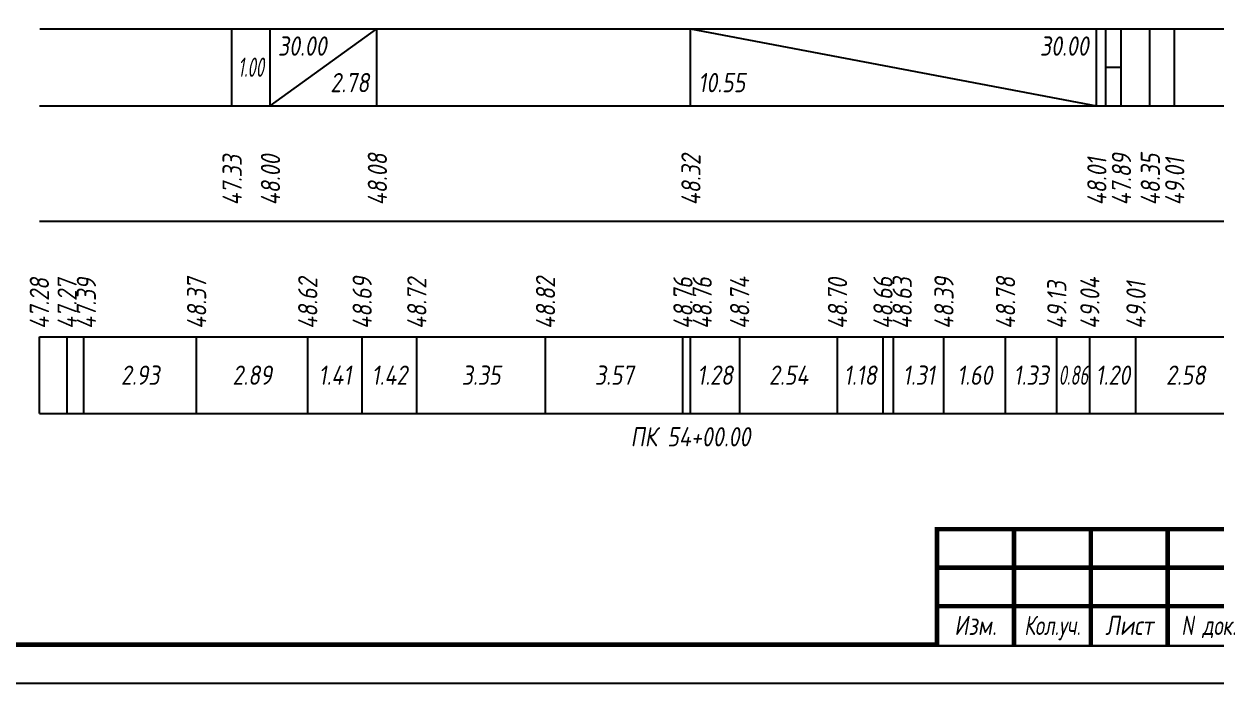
# Model space of a CAD drawing. Extents: x -717 to 1451, y -133302 to 233.
# Drawn here: x 81.3 to 236.2, y -85103.4 to -85017.8 of the extents above; entities that cross this region are included whole.
import ezdxf
from ezdxf.enums import TextEntityAlignment as Align

# ---------------------------------------------------------------- set-up
doc = ezdxf.new("R2010")
doc.units = 0
for name, color, linetype in [('Зарамочное оформление', 7, 'Continuous'), ('Код_510', 7, 'Continuous'), ('Код_516', 1, 'Continuous'), ('Подписи поперечников', 7, 'Continuous'), ('Таблица', 7, 'Continuous')]:
    doc.layers.add(name, color=color, linetype=linetype)
doc.styles.add('М', font='romand.shx', dxfattribs={"width": 0.8, "oblique": 10, "height": 2.5})

# ---------------------------------------------------------------- blocks, each defined once
blk = doc.blocks.new('Штамп')
at = {"linetype": 'Continuous'}
blk.add_wipeout([(199.95, -411.25), (384.95, -411.25), (384.95, -426.25), (199.95, -426.25)], dxfattribs=at).dxf.layer = 'Зарамочное оформление'
at = {"layer": 'Зарамочное оформление', "linetype": 'Continuous', "lineweight": -3, "const_width": 0.6, "flags": 128}
for points in [[(199.95, -426.25), (199.95, -411.25), (384.95, -411.25)], [(209.95, -411.25), (209.95, -426.25)], [(219.95, -411.25), (219.95, -426.25)], [(229.95, -411.25), (229.95, -426.25)], [(199.95, -416.25), (264.95, -416.25)], [(199.95, -421.25), (264.95, -421.25)]]:
    blk.add_lwpolyline(points, dxfattribs=at)
at = {"layer": 'Зарамочное оформление', "linetype": 'Continuous', "style": 'М', "oblique": 10}
for s, width, p in [('Изм.', 0.8, (204.95, -423.75)), ('Кол.уч.', 0.7, (214.95, -423.75)), ('Лист', 0.8, (224.95, -423.75)), ('N док.', 0.7, (235.28, -423.75))]:
    blk.add_text(s, height=2.5, dxfattribs=dict(at, width=width)).set_placement(p, align=Align.MIDDLE_CENTER)
blk = doc.blocks.new('шифр')
blk.add_blockref('Штамп', (0, -84732))

msp = doc.modelspace()

# ---------------------------------------------------------------- linework, layer by layer
at = {"flags": 128}
msp.add_lwpolyline([(-30.054, -85103.421), (389.946, -85103.421), (389.946, -84806.421), (-30.054, -84806.421)], close=True, dxfattribs=at)
at = {"const_width": 0.6, "flags": 128}
msp.add_lwpolyline([(-10.054, -85098.421), (384.946, -85098.421), (384.946, -84811.421), (-10.054, -84811.421)], close=True, dxfattribs=at)
at = {"layer": 'Код_510'}
for p, q in [((83.298, -85068.421), (83.298, -85058.421)), ((86.905, -85068.421), (86.905, -85058.421)), ((89.072, -85068.421), (89.072, -85058.421)), ((103.736, -85068.421), (103.736, -85058.421)), ((118.179, -85068.421), (118.179, -85058.421)), ((125.247, -85068.421), (125.247, -85058.421)), ((132.35, -85068.421), (132.35, -85058.421)), ((149.08, -85068.421), (149.08, -85058.421)), ((166.939, -85068.421), (166.939, -85058.421)), ((167.924, -85068.421), (167.924, -85058.421)), ((174.311, -85068.421), (174.311, -85058.421)), ((187.025, -85068.421), (187.025, -85058.421)), ((192.939, -85068.421), (192.939, -85058.421)), ((194.321, -85068.421), (194.321, -85058.421)), ((200.86, -85068.421), (200.86, -85058.421)), ((208.871, -85068.421), (208.871, -85058.421)), ((215.526, -85068.421), (215.526, -85058.421)), ((219.825, -85068.421), (219.825, -85058.421)), ((225.818, -85068.421), (225.818, -85058.421))]:
    msp.add_line(p, q, dxfattribs=at)
at = {"layer": 'Код_516'}
for p, q in [((108.298, -85028.421), (108.298, -85018.421)), ((113.282, -85028.421), (113.282, -85018.421)), ((113.282, -85028.421), (127.174, -85018.421)), ((127.174, -85028.421), (127.174, -85018.421)), ((167.924, -85028.421), (167.924, -85018.421)), ((167.924, -85018.421), (220.677, -85028.421)), ((220.677, -85028.421), (220.677, -85018.421)), ((221.879, -85028.421), (221.879, -85018.421)), ((221.879, -85028.421), (221.879, -85018.421)), ((223.879, -85028.421), (223.879, -85018.421)), ((223.879, -85028.421), (223.879, -85018.421)), ((227.629, -85028.421), (227.629, -85018.421)), ((227.629, -85028.421), (227.629, -85018.421)), ((230.801, -85028.421), (230.801, -85018.421)), ((221.879, -85023.421), (223.879, -85023.421))]:
    msp.add_line(p, q, dxfattribs=at)
at = {"layer": 'Таблица'}
for p, q in [((83.353, -85018.421), (255.855, -85018.421)), ((83.298, -85028.421), (255.801, -85028.421)), ((83.298, -85043.421), (255.801, -85043.421)), ((83.298, -85058.421), (255.801, -85058.421)), ((83.298, -85068.421), (255.801, -85068.421))]:
    msp.add_line(p, q, dxfattribs=at)

# ---------------------------------------------------------------- texts
at = {"layer": 'Код_510', "style": 'М', "oblique": 10, "width": 0.8}
for s, p in [('48.37', (103.736, -85057.421)), ('48.69', (125.247, -85057.421)), ('48.82', (149.08, -85057.421)), ('48.63', (195.439, -85057.421)), ('48.39', (200.86, -85057.421)), ('48.78', (208.871, -85057.421)), ('47.28', (83.298, -85057.421)), ('47.27', (86.905, -85057.421)), ('47.39', (89.405, -85057.421)), ('48.62', (118.179, -85057.421)), ('48.72', (132.35, -85057.421)), ('48.76', (166.939, -85057.421)), ('48.76', (169.439, -85057.421)), ('48.74', (174.311, -85057.421)), ('48.70', (187.025, -85057.421)), ('48.66', (192.939, -85057.421)), ('49.13', (215.526, -85057.421)), ('49.04', (219.825, -85057.421)), ('49.01', (225.818, -85057.421))]:
    msp.add_text(s, height=2.5, rotation=90, dxfattribs=at).set_placement(p, align=Align.MIDDLE_LEFT)
at = {"layer": 'Код_510', "style": 'М', "oblique": 10}
for s, width, p in [('2.93', 0.8, (96.404, -85063.421)), ('2.89', 0.8, (110.958, -85063.421)), ('1.41', 0.8, (121.713, -85063.421)), ('1.42', 0.8, (128.799, -85063.421)), ('3.35', 0.8, (140.715, -85063.421)), ('3.57', 0.8, (158.01, -85063.421)), ('1.28', 0.8, (171.117, -85063.421)), ('2.54', 0.8, (180.668, -85063.421)), ('1.18', 0.8, (189.982, -85063.421)), ('1.31', 0.8, (197.591, -85063.421)), ('1.60', 0.8, (204.866, -85063.421)), ('1.33', 0.8, (212.199, -85063.421)), ('0.86', 0.6, (217.675, -85063.421)), ('1.20', 0.8, (222.821, -85063.421)), ('2.58', 0.8, (232.272, -85063.421))]:
    msp.add_text(s, height=2.5, dxfattribs=dict(at, width=width)).set_placement(p, align=Align.MIDDLE_CENTER)
at = {"layer": 'Код_516', "style": 'М', "oblique": 10, "width": 0.8}
msp.add_text('30.00', height=2.5, dxfattribs=at).set_placement((114.282, -85019.421), align=Align.TOP_LEFT)
msp.add_text('30.00', height=2.5, dxfattribs=at).set_placement((219.677, -85019.421), align=Align.TOP_RIGHT)
at = {"layer": 'Код_516', "style": 'М', "oblique": 10, "width": 0.6}
msp.add_text('1.00', height=2.5, dxfattribs=at).set_placement((110.79, -85023.421), align=Align.MIDDLE_CENTER)
at = {"layer": 'Код_516', "style": 'М', "oblique": 10, "width": 0.8}
msp.add_text('2.78', height=2.5, dxfattribs=at).set_placement((126.174, -85027.421), align=Align.BOTTOM_RIGHT)
msp.add_text('10.55', height=2.5, dxfattribs=at).set_placement((168.924, -85027.421), align=Align.BOTTOM_LEFT)
for s, p in [('47.33', (108.353, -85041.371)), ('48.00', (113.336, -85041.371)), ('48.08', (127.228, -85041.371)), ('48.32', (167.978, -85041.371)), ('48.01', (220.731, -85041.371)), ('47.89', (223.933, -85041.371)), ('48.35', (227.683, -85041.371)), ('49.01', (230.855, -85041.371))]:
    msp.add_text(s, height=2.5, rotation=90, dxfattribs=at).set_placement(p, align=Align.MIDDLE_LEFT)
at = {"layer": 'Подписи поперечников', "style": 'М', "oblique": 10, "width": 0.8}
msp.add_text('ПК 54+00.00', height=2.5, dxfattribs=at).set_placement((167.924, -85073.421), align=Align.BOTTOM_CENTER)

# ---------------------------------------------------------------- next in the draw order: block references
msp.add_blockref('шифр', (0, 59.829))

doc.saveas('drawing.dxf')
